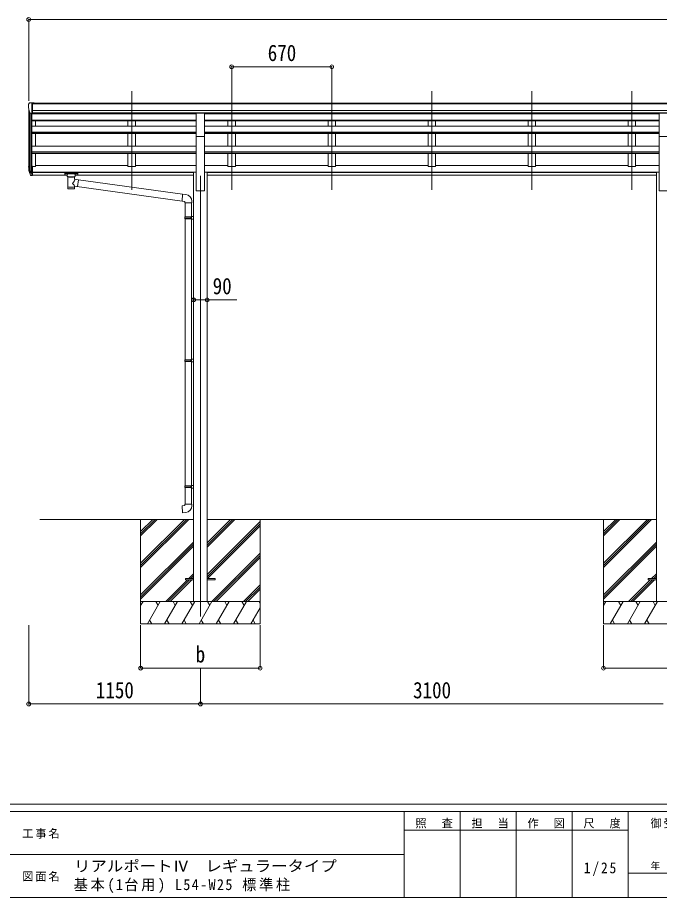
# Model space of a CAD drawing. Units: millimetres at full size, sheet at 1:25. Extents: x -6988 to 7066, y -4877 to 4823.
# Drawn here: x -300 to 3999, y -4877 to 1015 of the extents above; entities that cross this region are included whole.
import ezdxf
from ezdxf.enums import TextEntityAlignment as Align

# ---------------------------------------------------------------- set-up
doc = ezdxf.new("R2010")
doc.units = ezdxf.units.MM
doc.header["$LTSCALE"] = 25
doc.header["$PDMODE"] = 32
doc.header["$PDSIZE"] = 25
for name, color, linetype, lineweight in [('0-0_0', 7, 'Continuous', 9), ('0-1_本体', 4, 'Continuous', 9), ('0-2_部品', 7, 'Continuous', 9), ('0-8_PARTS2', 2, 'Continuous', 9), ('0-A_寸法', 6, 'Continuous', 9), ('F-0_240', 7, 'Continuous', 9)]:
    doc.layers.add(name, color=color, linetype=linetype, lineweight=lineweight)
doc.styles.add('ＭＳ ゴシック', font='')
doc.styles.get('ＭＳ ゴシック').set_extended_font_data('MS Gothic')

msp = doc.modelspace()

# ---------------------------------------------------------------- linework, layer by layer
at = {"layer": '0-0_0'}
for p, q in [((-151.87, -2345.47), (878.93, -2345.47)), ((524.13, -2345.47), (524.13, -3045.47)), ((524.13, -2639.65), (818.31, -2345.47)), ((524.13, -2653.79), (832.45, -2345.47)), ((524.13, -2667.93), (846.59, -2345.47)), ((524.13, -2455.8), (634.46, -2345.47)), ((524.13, -2441.66), (620.32, -2345.47)), ((524.13, -2427.52), (606.18, -2345.47)), ((969.33, -2531.1), (1154.96, -2345.47)), ((969.33, -2516.96), (1140.82, -2345.47)), ((969.33, -2502.82), (1126.68, -2345.47)), ((969.33, -2345.47), (3978.93, -2345.47)), ((1324.13, -2345.47), (1324.13, -3045.47)), ((3624.13, -2345.47), (3624.13, -3045.47)), ((3624.13, -2639.65), (3918.31, -2345.47)), ((3624.13, -2653.79), (3932.45, -2345.47)), ((3624.13, -2667.93), (3946.59, -2345.47)), ((3624.13, -2455.8), (3734.46, -2345.47)), ((3624.13, -2441.66), (3720.32, -2345.47)), ((3624.13, -2427.52), (3706.18, -2345.47)), ((969.33, -2714.95), (1324.13, -2360.15)), ((969.33, -2729.09), (1324.13, -2374.29)), ((971.59, -2740.97), (1324.13, -2388.44)), ((524.13, -2851.78), (878.93, -2496.98)), ((524.13, -2865.92), (878.93, -2511.13)), ((524.13, -2880.07), (878.93, -2525.27)), ((3624.13, -2851.78), (3978.93, -2496.98)), ((3624.13, -2865.92), (3978.93, -2511.13)), ((3624.13, -2880.07), (3978.93, -2525.27)), ((1000.94, -2895.47), (1324.13, -2572.28)), ((1015.08, -2895.47), (1324.13, -2586.43)), ((1029.23, -2895.47), (1324.13, -2600.57)), ((847.07, -2740.97), (878.93, -2709.11)), ((3947.07, -2740.97), (3978.93, -2709.11)), ((692.57, -2895.47), (838.07, -2749.97)), ((706.72, -2895.47), (852.22, -2749.97)), ((720.86, -2895.47), (866.36, -2749.97)), ((861.22, -2740.97), (878.93, -2723.26)), ((875.36, -2740.97), (878.93, -2737.4)), ((3792.57, -2895.47), (3938.07, -2749.97)), ((3806.72, -2895.47), (3952.22, -2749.97)), ((3820.86, -2895.47), (3966.36, -2749.97)), ((3961.22, -2740.97), (3978.93, -2723.26)), ((3975.36, -2740.97), (3978.93, -2737.4)), ((1213.07, -2895.47), (1324.13, -2784.41)), ((1227.22, -2895.47), (1324.13, -2798.56)), ((1241.36, -2895.47), (1324.13, -2812.7)), ((1324.13, -2895.47), (524.13, -2895.47)), ((524.13, -2922.98), (540.01, -2895.47)), ((568.88, -3045.47), (655.48, -2895.47)), ((640.48, -2921.45), (625.48, -2895.47)), ((684.35, -3045.47), (770.95, -2895.47)), ((755.95, -2921.45), (740.95, -2895.47)), ((799.82, -3045.47), (886.42, -2895.47)), ((871.42, -2921.45), (856.42, -2895.47)), ((915.29, -3045.47), (1001.89, -2895.47)), ((986.89, -2921.45), (971.89, -2895.47)), ((1030.76, -3045.47), (1117.36, -2895.47)), ((1102.36, -2921.45), (1087.36, -2895.47)), ((1146.23, -3045.47), (1232.83, -2895.47)), ((1202.83, -2895.47), (1217.83, -2921.45)), ((1261.7, -3045.47), (1324.13, -2937.33)), ((1318.3, -2895.47), (1324.13, -2905.57)), ((4424.13, -2895.47), (3624.13, -2895.47)), ((3624.13, -2922.98), (3640.01, -2895.47)), ((3668.88, -3045.47), (3755.48, -2895.47)), ((3740.48, -2921.45), (3725.48, -2895.47)), ((3784.35, -3045.47), (3870.95, -2895.47)), ((3855.95, -2921.45), (3840.95, -2895.47)), ((3899.82, -3045.47), (3986.42, -2895.47)), ((3971.42, -2921.45), (3956.42, -2895.47)), ((524.13, -3045.47), (1324.13, -3045.47)), ((583.88, -3019.49), (598.87, -3045.47)), ((699.35, -3019.49), (714.35, -3045.47)), ((814.82, -3019.49), (829.82, -3045.47)), ((930.29, -3019.49), (945.29, -3045.47)), ((1045.76, -3019.49), (1060.76, -3045.47)), ((1161.23, -3019.49), (1176.23, -3045.47)), ((1276.7, -3019.49), (1291.7, -3045.47)), ((3624.13, -3045.47), (4424.13, -3045.47)), ((3683.88, -3019.49), (3698.87, -3045.47)), ((3799.35, -3019.49), (3814.35, -3045.47)), ((3914.82, -3019.49), (3929.82, -3045.47))]:
    msp.add_line(p, q, dxfattribs=at)
at = {"layer": '0-1_本体'}
for p, q in [((-199.37, 443.08), (5147.63, 443.08)), ((-199.37, 437.73), (5147.63, 437.73)), ((-225.87, 17.35), (-225.87, 406.33)), ((-221.59, 387.53), (-221.59, -5.23)), ((-211.87, 372.17), (-211.87, -23.23)), ((-205.87, 371.7), (-205.87, 21.2)), ((-205.87, 371.15), (896.63, 371.15)), ((-199.37, 394.2), (5147.63, 394.2)), ((-199.37, 376.53), (5147.63, 376.53)), ((-199.37, 374.16), (896.63, 374.16)), ((-180.87, 371.15), (-180.87, 374.16)), ((439.13, 374.07), (439.13, 371.77)), ((489.13, 374.07), (489.13, 371.77)), ((951.63, 374.16), (3996.63, 374.16)), ((951.63, 371.15), (3996.63, 371.15)), ((1109.13, 374.07), (1109.13, 371.77)), ((1159.13, 374.07), (1159.13, 371.77)), ((1779.13, 374.07), (1779.13, 371.24)), ((1829.13, 374.07), (1829.13, 371.24)), ((2449.13, 374.16), (2449.13, 371.15)), ((2499.13, 374.16), (2499.13, 371.15)), ((3119.13, 374.16), (3119.13, 371.15)), ((3169.13, 374.16), (3169.13, 371.15)), ((3789.13, 374.16), (3789.13, 371.15)), ((3839.13, 374.16), (3839.13, 371.15)), ((896.63, 329), (-205.87, 329)), ((896.63, 327.61), (-205.87, 327.61)), ((896.63, 323.83), (-205.87, 323.83)), ((-180.87, 287.76), (-180.87, 323.83)), ((439.13, 323.83), (439.13, 287.76)), ((489.13, 323.83), (489.13, 287.76)), ((3996.63, 329), (951.63, 329)), ((3996.63, 327.61), (951.63, 327.61)), ((3996.63, 323.83), (951.63, 323.83)), ((1109.13, 323.83), (1109.13, 287.76)), ((1159.13, 323.83), (1159.13, 287.76)), ((1779.13, 323.83), (1779.13, 287.76)), ((1829.13, 323.83), (1829.13, 287.76)), ((2449.13, 323.83), (2449.13, 287.76)), ((2499.13, 323.83), (2499.13, 287.76)), ((3119.13, 323.83), (3119.13, 287.76)), ((3169.13, 323.83), (3169.13, 287.76)), ((3789.13, 323.83), (3789.13, 287.76)), ((3839.13, 323.83), (3839.13, 287.76)), ((896.63, 287.76), (-205.87, 287.76)), ((896.63, 247.02), (-205.87, 247.02)), ((896.63, 245.54), (-205.87, 245.54)), ((896.63, 238.75), (-205.87, 238.75)), ((-180.87, 155.39), (-180.87, 238.75)), ((439.13, 238.75), (439.13, 155.69)), ((489.13, 238.75), (489.13, 155.69)), ((896.63, -145.49), (896.63, 242.74)), ((3996.63, 287.76), (951.63, 287.76)), ((3996.63, 247.02), (951.63, 247.02)), ((3996.63, 245.54), (951.63, 245.54)), ((951.63, -145.49), (951.63, 242.74)), ((3996.63, 238.75), (951.63, 238.75)), ((1109.13, 238.75), (1109.13, 155.69)), ((1159.13, 238.75), (1159.13, 155.69)), ((1779.13, 238.75), (1779.13, 155.69)), ((1829.13, 238.75), (1829.13, 155.69)), ((2449.13, 238.75), (2449.13, 155.39)), ((2499.13, 238.75), (2499.13, 155.39)), ((3119.13, 238.75), (3119.13, 155.39)), ((3169.13, 238.75), (3169.13, 155.39)), ((3789.13, 238.75), (3789.13, 155.39)), ((3839.13, 238.75), (3839.13, 155.39)), ((3996.63, -145.49), (3996.63, 242.74)), ((-205.87, 155.39), (896.63, 155.39)), ((951.63, 155.39), (3996.63, 155.39)), ((896.63, 116.18), (-205.87, 116.18)), ((896.63, 114.71), (-205.87, 114.71)), ((896.63, 105.04), (-205.87, 105.04)), ((-180.87, 18.98), (-180.87, 105.04)), ((439.13, 105.22), (439.13, 18.98)), ((489.13, 105.22), (489.13, 18.98)), ((3996.63, 116.18), (951.63, 116.18)), ((3996.63, 114.71), (951.63, 114.71)), ((3996.63, 105.04), (951.63, 105.04)), ((1109.13, 105.22), (1109.13, 18.98)), ((1159.13, 105.22), (1159.13, 18.98)), ((1779.13, 105.22), (1779.13, 18.98)), ((1829.13, 105.22), (1829.13, 18.98)), ((2449.13, 105.22), (2449.13, 18.98)), ((2499.13, 105.22), (2499.13, 18.98)), ((3119.13, 105.22), (3119.13, 18.98)), ((3169.13, 105.22), (3169.13, 18.98)), ((3789.13, 105.22), (3789.13, 18.98)), ((3839.13, 105.22), (3839.13, 18.98)), ((-180.87, 19), (-199.37, 19)), ((-180.87, 23.79), (439.13, 23.8)), ((489.13, 19), (439.13, 19)), ((489.13, 23.8), (896.63, 23.8)), ((951.63, 23.8), (1109.13, 23.8)), ((1159.13, 19), (1109.13, 19)), ((1159.13, 23.8), (1779.13, 23.8)), ((1829.13, 19), (1779.13, 19)), ((1829.13, 23.8), (2449.13, 23.8)), ((2499.13, 19), (2449.13, 19)), ((2499.13, 23.8), (3119.13, 23.8)), ((3169.13, 19), (3119.13, 19)), ((3169.13, 23.8), (3789.13, 23.8)), ((3839.13, 19), (3789.13, 19)), ((3839.13, 23.8), (3996.63, 23.8)), ((-199.37, -20.51), (878.93, -20.51)), ((-199.37, -21.89), (878.93, -21.89)), ((-199.37, -39.07), (32.13, -39.07)), ((86.13, -39.07), (878.93, -39.07)), ((878.93, -19.11), (878.93, -2895.47)), ((878.93, -19.11), (896.63, -19.11)), ((951.63, -19.11), (969.33, -19.11)), ((969.33, -19.11), (969.33, -2895.49)), ((969.33, -20.51), (3978.93, -20.51)), ((969.33, -21.89), (3978.93, -21.89)), ((969.33, -39.07), (3978.93, -39.07)), ((3978.93, -19.11), (3996.63, -19.11)), ((3978.93, -19.11), (3978.93, -2895.49)), ((896.63, -145.49), (951.63, -145.49)), ((3996.63, -145.49), (4051.63, -145.49))]:
    msp.add_line(p, q, dxfattribs=at)
at = {"layer": '0-2_部品'}
for p, q in [((-227.87, 435.76), (-227.87, 435.13)), ((-220.96, 444.56), (-225.03, 438.76)), ((-217.87, 445.13), (-220.2, 444.99)), ((-217.87, 445.13), (-199.37, 445.13)), ((-205.87, 372.15), (-205.87, 445.13)), ((-199.37, 445.13), (-189.37, 445.04)), ((-199.37, 373.15), (-199.37, 445.13)), ((-189.37, 443.53), (-189.37, 445.04)), ((-213.49, 373.96), (-222.77, 390.03)), ((-205.87, 372.15), (-211.08, 372.47)), ((-199.37, 373.15), (-205.87, 373.15)), ((896.63, 375.26), (951.63, 375.26)), ((896.63, 218.31), (896.63, 375.26)), ((951.63, 218.31), (951.63, 375.26)), ((3996.63, 375.26), (4051.63, 375.26)), ((3996.63, 218.31), (3996.63, 375.26)), ((896.63, 218.31), (951.63, 218.31)), ((3996.63, 218.31), (4051.63, 218.31)), ((-205.87, 19.82), (-205.87, -42.06)), ((-199.37, 19.82), (-205.87, 19.82)), ((-199.37, 19.82), (-199.37, -41.24)), ((-223.48, -6.22), (-213.31, -25.39)), ((-212.3, -24.14), (-222.06, -5.72)), ((-220.89, -23.07), (-213.31, -40.56)), ((-205.87, -24.89), (-211, -24.89)), ((-205.87, -26.89), (-210.71, -26.89)), ((-205.87, -42.06), (-210.71, -42.06)), ((-199.37, -18.49), (-205.87, -18.49)), ((-199.37, -23.89), (-205.87, -23.89)), ((-199.37, -41.24), (-205.87, -41.24)), ((15.63, -26.95), (15.63, -37.71)), ((15.63, -27.14), (15.63, -28.68)), ((17.63, -26.29), (100.63, -26.29)), ((17.63, -28.47), (100.63, -28.47)), ((17.63, -38.38), (32.13, -38.38)), ((32.13, -45.18), (32.13, -34.91)), ((36.23, -49.68), (36.21, -129.98)), ((82.03, -67.26), (82.03, -49.67)), ((86.13, -45.18), (86.13, -34.91)), ((86.13, -38.38), (100.63, -38.38)), ((102.63, -26.95), (102.63, -37.71)), ((107.25, -71.16), (82.03, -67.25)), ((82.05, -129.98), (82.03, -113.35)), ((82.03, -113.6), (100.23, -116.42)), ((801.21, -213.79), (82.03, -113.6)), ((107.25, -71.16), (100.23, -116.42)), ((107.25, -71.16), (805.22, -167.96)), ((826.05, -169.78), (805.22, -167.96)), ((821.13, -225.53), (867.13, -225.53)), ((823.13, -225.53), (823.13, -319.53)), ((865.13, -225.53), (865.13, -316.97)), ((867.13, -225.53), (867.13, -214.61)), ((821.13, -321.53), (822.13, -319.53)), ((821.13, -321.53), (865.13, -321.53)), ((821.13, -321.53), (821.13, -329.53)), ((821.13, -329.53), (865.13, -329.53)), ((821.13, -329.53), (822.13, -331.53)), ((822.13, -319.53), (865.13, -319.53)), ((822.13, -331.53), (865.13, -331.53)), ((823.13, -331.53), (823.13, -1275.72)), ((860.65, -321.53), (860.22, -319.53)), ((863.13, -317.03), (879.13, -316.56)), ((863.13, -319.03), (863.13, -317.03)), ((863.13, -319.03), (865.13, -319.03)), ((863.13, -334.03), (863.13, -332.03)), ((863.13, -334.03), (879.13, -334.5)), ((865.13, -334.09), (865.13, -1273.16)), ((879.13, -316.56), (879.13, -334.5)), ((821.13, -1277.72), (822.13, -1275.72)), ((821.13, -1277.72), (865.13, -1277.72)), ((821.13, -1277.72), (821.13, -1285.72)), ((821.13, -1285.72), (865.13, -1285.72)), ((821.13, -1285.72), (822.13, -1287.72)), ((822.13, -1275.72), (865.13, -1275.72)), ((822.13, -1287.72), (865.13, -1287.72)), ((823.13, -1287.72), (823.13, -2120.88)), ((860.65, -1277.72), (860.22, -1275.72)), ((863.13, -1273.22), (879.13, -1272.75)), ((863.13, -1275.22), (863.13, -1273.22)), ((863.13, -1275.22), (865.13, -1275.22)), ((863.13, -1290.22), (863.13, -1288.22)), ((863.13, -1290.22), (879.13, -1290.69)), ((865.13, -1290.28), (865.13, -2118.32)), ((879.13, -1272.75), (879.13, -1290.69)), ((821.13, -2122.88), (822.13, -2120.88)), ((822.13, -2120.88), (865.13, -2120.88)), ((860.65, -2122.88), (860.22, -2120.88)), ((863.13, -2118.38), (879.13, -2117.91)), ((863.13, -2120.38), (863.13, -2118.38)), ((863.13, -2120.38), (865.13, -2120.38)), ((879.13, -2117.91), (879.13, -2135.85)), ((821.13, -2122.88), (865.13, -2122.88)), ((821.13, -2122.88), (821.13, -2130.88)), ((821.13, -2130.88), (865.13, -2130.88)), ((821.13, -2130.88), (822.13, -2132.88)), ((822.13, -2132.88), (865.13, -2132.88)), ((823.13, -2132.88), (823.13, -2242.88)), ((863.13, -2135.38), (863.13, -2133.38)), ((863.13, -2135.38), (879.13, -2135.85)), ((865.13, -2135.44), (865.13, -2242.88)), ((821.13, -2242.88), (867.13, -2242.88)), ((821.13, -2252.88), (821.13, -2242.88)), ((867.13, -2242.88), (867.13, -2253.79))]:
    msp.add_line(p, q, dxfattribs=at)
at = {"layer": '0-2_部品', "color": 4}
for p, q in [((824.33, -2740.97), (824.33, -2749.97)), ((879.13, -2740.97), (824.33, -2740.97)), ((879.13, -2749.97), (824.33, -2749.97)), ((1023.93, -2740.97), (969.13, -2740.97)), ((3924.53, -2740.97), (3924.53, -2749.97)), ((3979.33, -2740.97), (3924.53, -2740.97)), ((3979.33, -2749.97), (3924.53, -2749.97))]:
    msp.add_line(p, q, dxfattribs=at)
at = {"layer": '0-2_部品'}
for points in [[(15.63, -26.95), (15.67, -26.76), (15.75, -26.62), (15.85, -26.53), (15.95, -26.47), (16.07, -26.42), (16.37, -26.36), (16.86, -26.31), (17.4, -26.29), (17.63, -26.29)], [(15.63, -37.71), (15.67, -37.91), (15.75, -38.04), (15.85, -38.14), (15.95, -38.2), (16.07, -38.24), (16.37, -38.31), (16.86, -38.35), (17.4, -38.37), (17.63, -38.38)], [(32.17, -45.13), (32.15, -45.48), (32.39, -46.44), (32.91, -47.32), (33.72, -48.16), (34.83, -48.96), (36.23, -49.68)], [(82.03, -49.67), (82.26, -49.58), (83.62, -48.84), (84.73, -48), (85.49, -47.13), (85.95, -46.23), (86.12, -45.34)], [(100.63, -26.29), (100.98, -26.29), (101.51, -26.32), (101.96, -26.37), (102.27, -26.45), (102.44, -26.54), (102.56, -26.68), (102.62, -26.86), (102.63, -26.95)], [(100.63, -38.38), (100.98, -38.37), (101.51, -38.35), (101.96, -38.3), (102.27, -38.22), (102.44, -38.12), (102.56, -37.98), (102.62, -37.8), (102.63, -37.71)], [(805.22, -167.96), (801.21, -213.79), (821.13, -215.53), (821.13, -225.53)], [(860.65, -321.53), (860.65, -329.53), (860.22, -331.53)], [(863.13, -332.03), (865.13, -332.03), (865.13, -319.03)], [(860.65, -1277.72), (860.65, -1285.72), (860.22, -1287.72)], [(863.13, -1288.22), (865.13, -1288.22), (865.13, -1275.22)], [(863.13, -2133.38), (865.13, -2133.38), (865.13, -2120.38)], [(860.65, -2122.88), (860.65, -2130.88), (860.22, -2132.88)], [(826.05, -2298.62), (805.22, -2300.45), (801.21, -2254.62), (821.13, -2252.88)]]:
    msp.add_lwpolyline(points, dxfattribs=at)
at = {"layer": '0-2_部品', "color": 4}
msp.add_lwpolyline([(1023.93, -2740.97), (1023.93, -2749.97), (969.13, -2749.97)], dxfattribs=at)
at = {"layer": '0-2_部品'}
for centre, radius, start, end in [((-224.87, 435.76), 3, 93, 180), ((-25.87, 435.13), 202, 180, 192.90261), ((-220.14, 443.99), 1, 93.5, 145), ((-210.89, 375.46), 3, 210, 266.5), ((-137.21, 15.95), 89.07, 174.49576, 194.41188), ((-137.92, 20.23), 88.05, 177.22392, 197.21071), ((-92.65, 13.01), 133.22, 183.27987, 195.71302), ((-210.71, -23.89), 3, 210, 270), ((-210.71, -39.06), 3, 210, 270), ((-211, -23.39), 1.5, 210, 270), ((822.13, -214.61), 45, 0, 85), ((822.13, -2253.79), 45, 275, 0)]:
    msp.add_arc(centre, radius, start, end, dxfattribs=at)
for centre, major_axis, ratio, start_param, end_param in [((17.63, -28.68), (2, 0), 0.109601, 1.5707963, 3.1415927), ((59.13, -34.91), (27, 0), 0.122176, 6.2831853, 9.424778), ((59.14, -50.14), (-22.91, 0.42), 0.072511, 0.0008029, 1.5715993), ((59.14, -51.76), (-22.91, 0.42), 0.072511, 0.0008029, 1.5715993), ((59.12, -50.14), (22.92, 0.42), 0.07247, 4.71158, 6.2823764), ((59.12, -51.76), (22.92, 0.42), 0.07247, 4.71158, 6.2823764), ((70.13, -45.18), (16, 0), 0.361356, 6.2636979, 6.2831853), ((100.63, -28.68), (2, 0), 0.109601, 0, 1.5707963), ((59.13, -117.53), (22.91, 0), 0.122865, 3.1415927, 6.2831853), ((59.13, -93.8), (-22.81, -26.62), 0.234429, 1.6855472, 3.1268519), ((61.69, -91.15), (20.32, -22.25), 0.045535, 0.0389954, 1.3075346), ((59.13, -129.98), (22.92, 0), 0.101955, 3.1415499, 6.2833984)]:
    msp.add_ellipse(centre, major_axis=major_axis, ratio=ratio, start_param=start_param, end_param=end_param, dxfattribs=at)
at = {"layer": '0-8_PARTS2'}
for p, q in [((464.13, -139.27), (464.13, 523.26)), ((1134.13, -139.27), (1134.13, 523.26)), ((1804.13, -139.27), (1804.13, 523.26)), ((2474.13, -139.27), (2474.13, 523.26)), ((3144.13, -139.27), (3144.13, 523.26)), ((3814.13, -139.27), (3814.13, 523.26)), ((924.13, -45.47), (924.13, -2995.47))]:
    msp.add_line(p, q, dxfattribs=at)
at = {"layer": '0-A_寸法'}
for p, q in [((-225.87, 1002.89), (-225.87, 457.26)), ((-225.87, 1002.89), (5174.13, 1002.89)), ((1134.13, 686.27), (1134.13, 457.26)), ((1134.13, 686.27), (1804.13, 686.27)), ((1804.13, 686.27), (1804.13, 457.26)), ((879.13, -875.65), (969.13, -875.65)), ((969.13, -875.65), (1169.13, -875.65)), ((-225.87, -3581.84), (-225.87, -3052.89)), ((524.13, -3341.86), (524.13, -3052.89)), ((1324.13, -3341.86), (1324.13, -3052.89)), ((3624.13, -3341.86), (3624.13, -3052.89)), ((524.13, -3341.86), (1324.13, -3341.86)), ((924.13, -3581.84), (924.13, -3341.86)), ((3624.13, -3341.86), (4424.13, -3341.86)), ((-225.87, -3581.84), (924.13, -3581.84)), ((924.13, -3581.84), (4024.13, -3581.84))]:
    msp.add_line(p, q, dxfattribs=at)
for p in [(-225.87, 1002.89), (1134.13, 686.27), (1804.13, 686.27), (879.13, -875.65), (969.13, -875.65), (524.13, -3341.86), (1324.13, -3341.86), (3624.13, -3341.86), (-225.87, -3581.84), (924.13, -3581.84)]:
    msp.add_point(p, dxfattribs=at)
at = {"layer": 'F-0_240', "color": 5}
for p, q in [((-6987.88, -4252.21), (6712.12, -4252.21)), ((-6987.88, -4302.21), (4489.82, -4302.21)), ((2289.82, -4302.21), (2289.82, -4877.21)), ((2664.82, -4302.21), (2664.82, -4877.21)), ((3039.82, -4302.21), (3039.82, -4877.21)), ((3414.82, -4302.21), (3414.82, -4877.21)), ((3789.82, -4302.21), (3789.82, -4877.21)), ((2289.82, -4427.21), (3789.82, -4427.21)), ((-2835.18, -4589.71), (2289.82, -4589.71)), ((3789.82, -4714.71), (4489.82, -4714.71)), ((-6987.88, -4877.21), (6712.12, -4877.21))]:
    msp.add_line(p, q, dxfattribs=at)

# ---------------------------------------------------------------- texts
at = {"layer": '0-A_寸法', "color": 7, "style": 'ＭＳ ゴシック', "width": 0.85}
for s, p in [('670', (1375.38, 691.27)), ('90', (1006.63, -870.65)), ('b', (892.88, -3336.86)), ('1150', (224.13, -3576.84)), ('3100', (2349.13, -3576.84))]:
    msp.add_text(s, height=110, dxfattribs=at).set_placement(p, align=Align.BOTTOM_LEFT)
at = {"layer": 'F-0_240', "style": 'ＭＳ ゴシック', "width": 1.1}
msp.add_text('リアルポートⅣ\u3000レギュラータイプ', height=73.31, dxfattribs=at).set_placement((78.1, -4725.87), align=Align.BOTTOM_LEFT)
at = {"layer": 'F-0_240', "style": 'ＭＳ ゴシック'}
msp.add_text('年\u3000\u3000月\u3000\u3000日', height=45.82, dxfattribs=at).set_placement((3939.83, -4702.21), align=Align.BOTTOM_LEFT)
at = {"layer": 'F-0_240', "attachment_point": 7, "style": 'ＭＳ ゴシック'}
for s, insert, char_height in [('\\T1.17;照\u3000査', (2364.83, -4414.71), 54.99), ('\\T1.17;担\u3000当', (2739.83, -4414.71), 54.99), ('\\T1.17;作\u3000図', (3114.82, -4414.71), 54.99), ('\\T1.17;尺\u3000度', (3489.83, -4414.71), 54.99), ('\\T1.17;御受領印', (3939.82, -4414.71), 54.99), ('\\T1.17;工事名', (-269.26, -4483.46), 54.99), ('\\T1.28;\\W0.9;1/25', (3492.95, -4733.46), 73.31), ('\\T1.17;図面名', (-269.26, -4770.96), 54.99), ('\\T1.19;\\W0.95;基本(1台用)\\~L54-W25\\~標準柱', (75.55, -4847.54), 73.31)]:
    msp.add_mtext(s, dxfattribs=dict(at, insert=insert, char_height=char_height))

doc.saveas('drawing.dxf')
